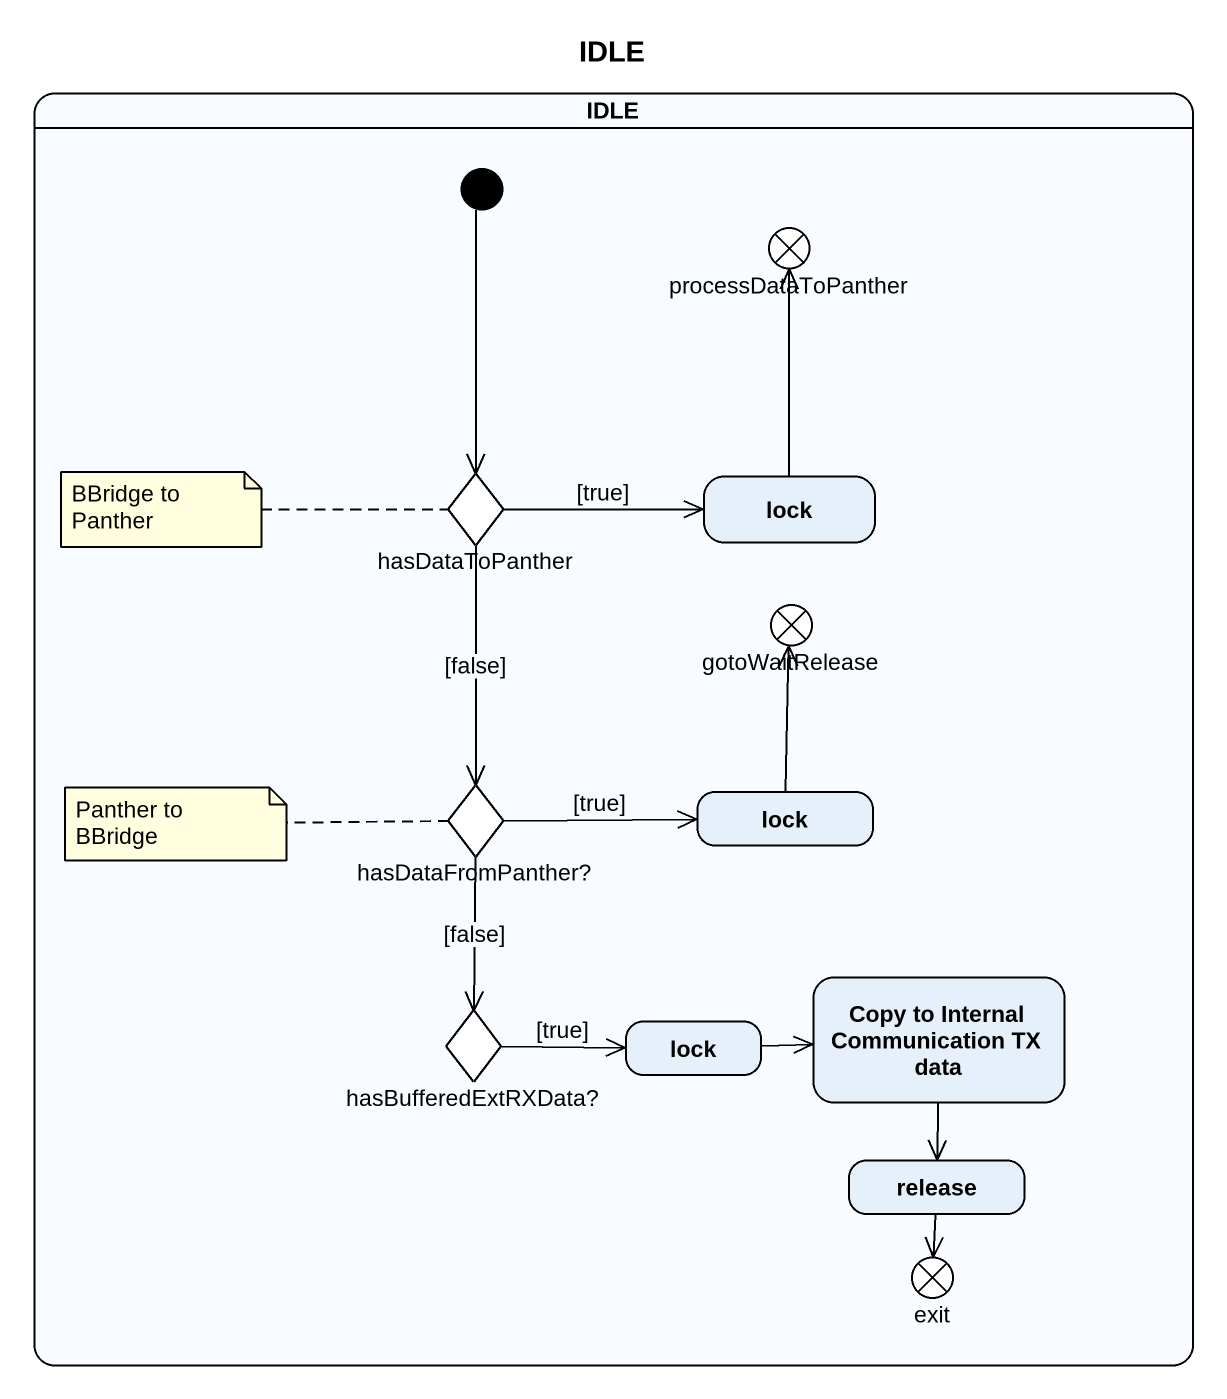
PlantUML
@startuml
title IDLE
hide empty description
state IDLE {
  state processDataToPanther <<exitPoint>>
  state hasDataToPanther <<choice>>
  state lock
  state gotoWaitRelease <<exitPoint>>
  state "hasDataFromPanther?" as hasDataFromPanther <<choice>>
  state "lock" as lock_2
  state "hasBufferedExtRXData?" as hasBufferedExtRXData <<choice>>
  state "lock" as lock_3
  state "Copy to Internal Communication TX data" as Copy_to_Internal
  state release
  state exit <<exitPoint>>
  [*] --> hasDataToPanther
}
hasDataToPanther -right-> lock : [true]
hasDataToPanther --> hasDataFromPanther : [false]
lock -up-> processDataToPanther
hasDataFromPanther -right-> lock_2 : [true]
hasDataFromPanther --> hasBufferedExtRXData : [false]
lock_2 -up-> gotoWaitRelease
hasBufferedExtRXData -right-> lock_3 : [true]
lock_3 -right-> Copy_to_Internal
Copy_to_Internal --> release
release --> exit
note left of hasDataToPanther : BBridge to Panther
note left of hasDataFromPanther : Panther to BBridge
@enduml
